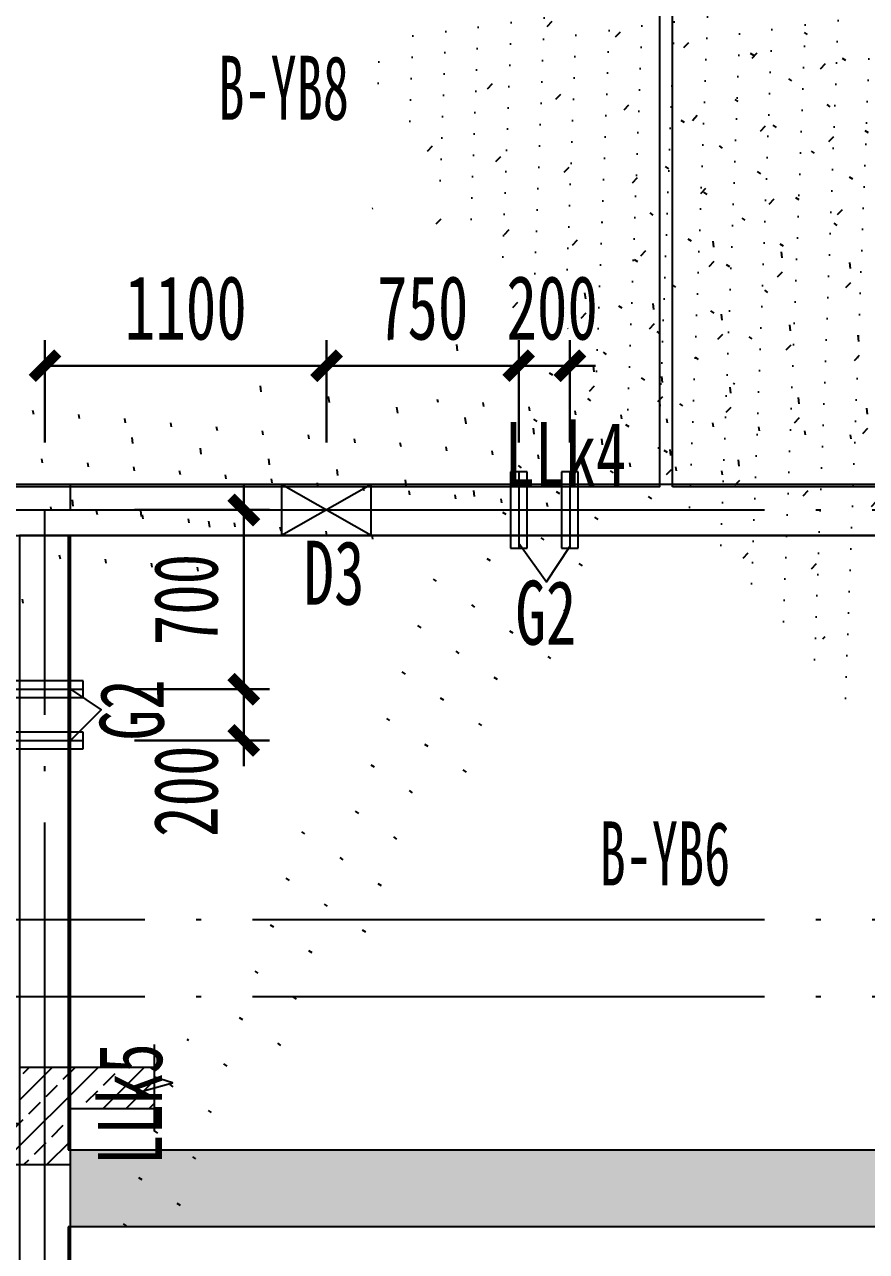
# Model space of a CAD drawing. Extents: x -3200781797 to -8106663, y 494714 to 1244925.
# Drawn here: x -8167330 to -8164042, y 932429 to 937221 of the extents above; entities that cross this region are included whole.
import ezdxf
from ezdxf.enums import TextEntityAlignment as Align
from ezdxf.xclip import XClip

# ---------------------------------------------------------------- set-up
doc = ezdxf.new("R2010")
doc.units = 0
doc.header["$LTSCALE"] = 1000
doc.header["$MEASUREMENT"] = 0
doc.header["$XCLIPFRAME"] = 0
for name, pattern in [('125-墙体$0$CENTER2', [1.125, 0.75, -0.125, 0.125, -0.125]), ('3#-轴线$0$DOTE', [2.4200000000000004, 2, -0.2, 0.02, -0.2]), ('3#4#5#$0$DASH', [0.35, 0.25, -0.1]), ('3#4#5#模板$0$DASH', [0.35, 0.25, -0.1]), ('DASH', [0.35, 0.25, -0.1])]:
    doc.linetypes.add(name, pattern=pattern)
doc.layers.get('Defpoints').update_dxf_attribs({"color": 30, "linetype": 'DASH'})
for name, color, linetype in [('125-墙体$0$DUCT-排烟中心线', 5, '125-墙体$0$CENTER2'), ('125-墙体$0$DUCT-排烟管', 2, 'Continuous'), ('125-墙体$0$DUCT-送风中心线', 5, '125-墙体$0$CENTER2'), ('125-墙体$0$DUCT-送风管', 4, 'Continuous'), ('125-墙体$0$S-WALL-BEAM', 120, 'Continuous'), ('125-墙体$0$提结构条件', 7, 'Continuous'), ('125-墙体$0$暖-首层和标准层暖通套管_TZ$0$H-暖洞-剪力墙', 6, 'Continuous'), ('125-墙体$0$暖-首层和标准层暖通套管_TZ$0$H-暖洞-穿梁', 3, 'Continuous'), ('3#-轴线$0$A-ANNO-DOTE', 10, '3#-轴线$0$DOTE'), ('3#4#5#$0$PC-SLAB', 6, '3#4#5#$0$DASH'), ('3#4#5#$0$S-ANNO-TEXT', 7, 'Continuous'), ('3#4#5#$0$S-PC-SLAB', 6, 'Continuous'), ('3#4#5#$0$S-WALL-HATC', 253, 'Continuous'), ('3#4#5#模板$0$S-SLAB-TEXT', 120, 'Continuous'), ('3#4#5#模板$0$南北楼-结构布置-地上 -新修改$0$S-ANNO-THIN', 3, 'Continuous'), ('3#4#5#模板$0$南北楼-结构布置-地上 -新修改$0$S-SLAB-HATC', 200, 'Continuous'), ('DIM', 3, 'Continuous'), ('S-PC-FQ-WYQ', 4, 'Continuous'), ('S-WALL-BEAM-TEXT', 2, 'Continuous')]:
    doc.layers.add(name, color=color, linetype=linetype)
doc.layers.add('设备条件', color=5, linetype='Continuous', lineweight=30)
doc.styles.add('3#4#5#$0$外部参照 1$0$宋体', font='', dxfattribs={"width": 0.8})
doc.styles.add('TSSD_Dimension', font='', dxfattribs={"width": 0.7})
doc.styles.add('楷体GB312', font='', dxfattribs={"width": 0.8})
doc.styles.get('3#4#5#$0$外部参照 1$0$宋体').set_extended_font_data('SimSun')
doc.styles.get('TSSD_Dimension').set_extended_font_data('KaiTi_GB2312')
doc.styles.get('楷体GB312').set_extended_font_data('楷体_GB2312')
doc.dimstyles.new('TSSD_100_100', dxfattribs={"dimtxt": 250, "dimasz": 100, "dimexe": 100, "dimexo": 250, "dimgap": 100, "dimtad": 1, "dimdec": 0, "dimzin": 0, "dimdsep": 46, "dimtxsty": 'TSSD_Dimension', "dimblk": 'ARCHTICK', "dimcen": 0, "dimdle": 100, "dimclrt": 7, "dimadec": 0, "dimazin": 0, "dimtfac": 1, "dimtdec": 0, "dimtix": 1, "dimtmove": 2, "dimatfit": 3, "dimfxl": 1, "dimtolj": 1, "dimtzin": 0, "dimarcsym": 0})
doc.dimstyles.new('TSSD_100_100$0', dxfattribs={"dimtxt": 250, "dimasz": 100, "dimexe": 100, "dimexo": 0, "dimgap": 100, "dimtad": 1, "dimdec": 0, "dimzin": 0, "dimdsep": 46, "dimtxsty": 'TSSD_Dimension', "dimblk1": 'ARCHTICK', "dimblk2": 'ARCHTICK', "dimsah": 1, "dimcen": 0, "dimclrt": 7, "dimadec": 0, "dimazin": 0, "dimtfac": 1, "dimtdec": 0, "dimtix": 1, "dimtmove": 2, "dimatfit": 3, "dimldrblk": 'ARCHTICK', "dimfxl": 300, "dimfxlon": 1, "dimtvp": 0.7, "dimtolj": 1, "dimtzin": 0, "dimarcsym": 0})

# ---------------------------------------------------------------- blocks, each defined once
blk = doc.blocks.new('ll-2f')
at = {"layer": 'S-WALL-BEAM-TEXT', "style": '楷体GB312', "width": 0.7}
blk.add_text('LLk4', height=250, dxfattribs=at).set_placement((-8409729.209515294, 774862.6797624903))
blk.add_text('LLk5', height=250, rotation=90, dxfattribs=at).set_placement((-8411066.107069131, 772210.7248813184))
blk = doc.blocks.new('_ArchTick')
at = {"color": 0, "linetype": 'ByBlock', "const_width": 0.4}
blk.add_lwpolyline([(-0.5, -0.5), (0.5, 0.5)], dxfattribs=at)
blk = doc.blocks.new('*D1272')
at = {"layer": 'Defpoints', "color": 0, "transparency": 16777216}
for p in [(-8391497.145835888, 696912.7405795972), (-8390820.98067347, 696912.7405795972), (-8391497.145835888, 696212.7398857822)]:
    blk.add_point(p, dxfattribs=at)
at = {"layer": 'DIM', "color": 0, "lineweight": -2, "transparency": 16777216}
for p, q in [((-8390820.98067347, 696112.7398857822), (-8390820.98067347, 697012.7405795972)), ((-8391247.145835888, 696912.7405795972), (-8390720.98067347, 696912.7405795972)), ((-8391247.145835888, 696212.7398857822), (-8390720.98067347, 696212.7398857822))]:
    blk.add_line(p, q, dxfattribs=at)
at = {"layer": 'DIM', "color": 0, "lineweight": -2, "transparency": 16777216, "xscale": 100, "yscale": 100, "zscale": 100}
for p, rotation in [((-8390820.98067347, 696912.7405795972), 90), ((-8390820.98067347, 696212.7398857822), 270)]:
    blk.add_blockref('_ArchTick', p, dxfattribs=dict(at, rotation=rotation))
at = {"layer": 'DIM', "color": 7, "transparency": 16777216, "insert": (-8391045.980673468, 696562.7402326919), "char_height": 250, "attachment_point": 5, "rotation": 90, "style": 'TSSD_Dimension'}
blk.add_mtext('\\A1;700', dxfattribs=at)
blk = doc.blocks.new('*D1273')
at = {"layer": 'Defpoints', "color": 0, "transparency": 16777216}
for p in [(-8391497.145835888, 696212.7398857822), (-8390820.980673466, 696212.7398857822), (-8391497.145835888, 696012.7400357999)]:
    blk.add_point(p, dxfattribs=at)
at = {"layer": 'DIM', "color": 0, "lineweight": -2, "transparency": 16777216}
for p, q in [((-8390820.980673466, 696212.7398857822), (-8390820.980673466, 696312.7398857822)), ((-8391247.145835888, 696212.7398857822), (-8390720.980673466, 696212.7398857822)), ((-8390820.980673466, 696012.7400357999), (-8390820.980673466, 696212.7398857822)), ((-8391247.145835888, 696012.7400357999), (-8390720.980673466, 696012.7400357999)), ((-8390820.980673466, 696012.7400357999), (-8390820.980673466, 695912.7400357999))]:
    blk.add_line(p, q, dxfattribs=at)
at = {"layer": 'DIM', "color": 0, "lineweight": -2, "transparency": 16777216, "xscale": 100, "yscale": 100, "zscale": 100}
for p, rotation in [((-8390820.980673466, 696212.7398857822), 270), ((-8390820.980673466, 696012.7400357999), 90)]:
    blk.add_blockref('_ArchTick', p, dxfattribs=dict(at, rotation=rotation))
at = {"layer": 'DIM', "color": 7, "transparency": 16777216, "insert": (-8391045.980673414, 695814.3391348987), "char_height": 250, "attachment_point": 5, "rotation": 90, "style": 'TSSD_Dimension'}
blk.add_mtext('\\A1;200', dxfattribs=at)
blk = doc.blocks.new('*D1254')
at = {"layer": 'Defpoints', "color": 0, "transparency": 16777216}
for p in [(-8389547.14636924, 697476.3267007617), (-8389747.146219222, 696912.7402309685), (-8389547.14636924, 696912.7402309685)]:
    blk.add_point(p, dxfattribs=at)
at = {"layer": 'DIM', "color": 0, "lineweight": -2, "transparency": 16777216}
for p, q in [((-8389747.146219222, 697176.3267007617), (-8389747.146219222, 697576.3267007617)), ((-8389547.14636924, 697176.3267007617), (-8389547.14636924, 697576.3267007617)), ((-8389747.146219222, 697476.3267007617), (-8389847.146219222, 697476.3267007617)), ((-8389747.146219222, 697476.3267007617), (-8389547.14636924, 697476.3267007617)), ((-8389547.14636924, 697476.3267007617), (-8389447.14636924, 697476.3267007617))]:
    blk.add_line(p, q, dxfattribs=at)
at = {"layer": 'DIM', "color": 0, "lineweight": -2, "transparency": 16777216, "xscale": 100, "yscale": 100, "zscale": 100}
blk.add_blockref('_ArchTick', (-8389747.146219222, 697476.3267007617), dxfattribs=at)
at = {"layer": 'DIM', "color": 0, "lineweight": -2, "transparency": 16777216, "xscale": 100, "yscale": 100, "zscale": 100, "rotation": 180}
blk.add_blockref('_ArchTick', (-8389547.14636924, 697476.3267007617), dxfattribs=at)
at = {"layer": 'DIM', "color": 7, "transparency": 16777216, "insert": (-8389616.541210499, 697701.3267007617), "char_height": 250, "attachment_point": 5, "style": 'TSSD_Dimension'}
blk.add_mtext('\\A1;200', dxfattribs=at)
blk = doc.blocks.new('*D1255')
at = {"layer": 'Defpoints', "color": 0, "transparency": 16777216}
for p in [(-8390497.365311045, 697476.3267007617), (-8391597.146519257, 696912.740579597), (-8390497.365311045, 696912.7402309686)]:
    blk.add_point(p, dxfattribs=at)
at = {"layer": 'DIM', "color": 0, "lineweight": -2, "transparency": 16777216}
for p, q in [((-8391597.146519257, 697176.3267007617), (-8391597.146519257, 697576.3267007617)), ((-8390497.365311045, 697176.3267007617), (-8390497.365311045, 697576.3267007617)), ((-8391597.146519257, 697476.3267007617), (-8390497.365311045, 697476.3267007617))]:
    blk.add_line(p, q, dxfattribs=at)
at = {"layer": 'DIM', "color": 0, "lineweight": -2, "transparency": 16777216, "xscale": 100, "yscale": 100, "zscale": 100, "rotation": 180}
blk.add_blockref('_ArchTick', (-8391597.146519257, 697476.3267007617), dxfattribs=at)
at = {"layer": 'DIM', "color": 0, "lineweight": -2, "transparency": 16777216, "xscale": 100, "yscale": 100, "zscale": 100}
blk.add_blockref('_ArchTick', (-8390497.365311045, 697476.3267007617), dxfattribs=at)
at = {"layer": 'DIM', "color": 7, "transparency": 16777216, "insert": (-8391047.25591515, 697701.3267007617), "char_height": 250, "attachment_point": 5, "style": 'TSSD_Dimension'}
blk.add_mtext('\\A1;1100', dxfattribs=at)
blk = doc.blocks.new('*D1260')
at = {"layer": 'Defpoints', "color": 0, "transparency": 16777216}
for p in [(-8389747.146219222, 697476.3267007617), (-8390497.365311045, 696912.7402309686), (-8389747.146219222, 696912.7402309685)]:
    blk.add_point(p, dxfattribs=at)
at = {"layer": 'DIM', "color": 0, "lineweight": -2, "transparency": 16777216}
for p, q in [((-8390497.365311045, 697176.3267007617), (-8390497.365311045, 697576.3267007617)), ((-8389747.146219222, 697176.3267007617), (-8389747.146219222, 697576.3267007617)), ((-8390497.365311045, 697476.3267007617), (-8389747.146219222, 697476.3267007617))]:
    blk.add_line(p, q, dxfattribs=at)
at = {"layer": 'DIM', "color": 0, "lineweight": -2, "transparency": 16777216, "xscale": 100, "yscale": 100, "zscale": 100, "rotation": 180}
blk.add_blockref('_ArchTick', (-8390497.365311045, 697476.3267007617), dxfattribs=at)
at = {"layer": 'DIM', "color": 0, "lineweight": -2, "transparency": 16777216, "xscale": 100, "yscale": 100, "zscale": 100}
blk.add_blockref('_ArchTick', (-8389747.146219222, 697476.3267007617), dxfattribs=at)
at = {"layer": 'DIM', "color": 7, "transparency": 16777216, "insert": (-8390122.255765133, 697701.3267007617), "char_height": 250, "attachment_point": 5, "style": 'TSSD_Dimension'}
blk.add_mtext('\\A1;750', dxfattribs=at)
blk = doc.blocks.new('3#4#5#模板$0$A$C4139bdaf')
at = {"layer": '3#4#5#模板$0$南北楼-结构布置-地上 -新修改$0$S-SLAB-HATC'}
h = blk.add_hatch(dxfattribs=at)
h.set_pattern_fill('ANSI33', color=256, scale=20, angle=-180)
h.set_pattern_definition([(225, (-97140.40961170068, 14531.61383133399), (89.8025612106915, -89.80256121069156), []), (225, (-97230.21221170062, 14531.61383133399), (89.8025612106915, -89.80256121069156), [63.5, -31.75])])
h.paths.add_polyline_path([(3217.171776204719, 1142.927912330138), (3649.998941176338, 1142.927912330837), (3649.99894117628, 1362.927912330837), (3977.171776204661, 1362.927912330895), (3977.171776204661, 1522.927912330895), (3649.998941175523, 1522.927912329731), (3449.998941175523, 1522.927912329789), (3449.998941175523, 1302.927912329789), (3217.171776204661, 1302.927912329789)])
at = {"linetype": '3#4#5#模板$0$DASH'}
blk.add_lwpolyline([(-0.001058824476785958, 200.0004981558304), (3649.998941175523, 200.0004981558304), (3649.998941175523, 3800.00049815583), (-0.001058824476785958, 3800.00049815583)], close=True, dxfattribs=at)
at = {"layer": '3#4#5#模板$0$南北楼-结构布置-地上 -新修改$0$S-ANNO-THIN'}
blk.add_lwpolyline([(3977.17177620501, 1273.327912330918), (3977.171776204603, 1401.327912330918), (3906.771776204521, 1423.727912330651), (4047.571776204393, 1462.127912331081), (3977.171776204254, 1484.52791233093), (3977.171776203846, 1612.52791233093)], dxfattribs=at)
at = {"layer": '3#4#5#模板$0$南北楼-结构布置-地上 -新修改$0$S-SLAB-HATC'}
blk.add_lwpolyline([(3217.171776204719, 1142.927912330138), (3649.998941176338, 1142.927912330837), (3649.99894117628, 1362.927912330837), (3977.171776204661, 1362.927912330895), (3977.171776204661, 1522.927912330895), (3649.998941175523, 1522.927912329731), (3449.998941175523, 1522.927912329789), (3449.998941175523, 1302.927912329789), (3217.171776204661, 1302.927912329789)], close=True, dxfattribs=at)
blk = doc.blocks.new('3#4#5#$0$ban111')
at = {"layer": '3#4#5#$0$S-WALL-HATC', "ltscale": 100}
h = blk.add_hatch(dxfattribs=at)
h.set_pattern_fill('AR-CONC', color=256, scale=25, angle=-360.0000000000001, style=0)
h.set_pattern_definition([(49.99999999999994, (-2021081921.688322, 37341211722.80318), (179.3150456501884, -15.68803374564894), [18.75, -206.25]), (355, (-2021081921.688322, 37341211722.80318), (-34.68783340324983, 188.048033425003), [15, -165]), (100.4513999999999, (-2021081906.745402, 37341211721.49584), (144.6273454285055, 172.3598855152383), [15.93504749999993, -175.2855279999988]), (46.18419999999992, (-2021081921.688322, 37341211772.80318), (266.8102621564111, -41.37975358225476), [28.125, -309.3749999999999]), (96.63559999999993, (-2021081899.454136, 37341211769.35485), (233.6656763871761, 243.5294677251102), [23.90257199999984, -262.9282499999974]), (351.1841999999999, (-2021081921.688322, 37341211772.80318), (233.665486283407, 243.5296502313309), [22.49999999999984, -247.4999999999987]), (20.99999999999995, (-2021081896.688322, 37341211760.30318), (149.2267630296153, -100.6547226663348), [18.75, -206.25]), (326, (-2021081896.688322, 37341211760.30318), (60.8288329803956, 181.2875112617132), [15, -165]), (71.45139999999999, (-2021081884.252764, 37341211751.91528), (210.0556571453726, 80.63262417748791), [15.9350475, -175.285528]), (37.49999999999994, (-2021081921.688322, 37341211722.80318), (3.039963829322741, 83.22346345782788), [0, -162.9999999999988, 0, -167.4999999999988, 0, -165.6249999999988]), (7.499999999999932, (-2021081921.688322, 37341211722.80318), (65.76738436053724, 98.60292797059), [0, -95.5, 0, -159.25, 0, -63.125]), (327.4999999999999, (-2021081977.438322, 37341211722.80318), (133.4556090431022, -5.638717933595058), [0, -62.49999999999999, 0, -195, 0, -258.7499999999999]), (317.4999999999999, (-2021082002.438322, 37341211722.80318), (145.7965423355966, 25.0262455830793), [0, -81.25, 0, -129.5, 0, -183.75])])
h.paths.add_polyline_path([(-225982.0008890695, 409975.0001695258), (-225932.0008433646, 409975.0001634318), (-225932.0009347743, 412975.0000455689), (-225982.0009804791, 412975.0000516628)])
h = blk.add_hatch(dxfattribs=at)
h.set_pattern_fill('AR-CONC', color=256, scale=25, angle=-270.0000000000001, style=0)
h.set_pattern_definition([(139.9999999999999, (-37341047970.11734, -2020434559.27922), (15.6880337456489, 179.3150456501884), [18.75, -206.25]), (84.99999999999994, (-37341047970.11734, -2020434559.27922), (-188.048033425003, -34.68783340324987), [15, -165]), (190.4513999999999, (-37341047968.81001, -2020434544.3363), (-172.3598855152383, 144.6273454285055), [15.93504749999986, -175.2855279999978]), (136.1841999999999, (-37341048020.11734, -2020434559.27922), (41.37975358225471, 266.8102621564111), [28.125, -309.375]), (186.6356, (-37341048016.66901, -2020434537.045033), (-243.5294677251103, 233.665676387176), [23.902572, -262.92825]), (81.18419999999995, (-37341048020.11734, -2020434559.27922), (-243.529650231331, 233.665486283407), [22.5, -247.5]), (111, (-37341048007.61734, -2020434534.27922), (100.6547226663348, 149.2267630296154), [18.75, -206.25]), (55.99999999999998, (-37341048007.61734, -2020434534.27922), (-181.2875112617132, 60.82883298039556), [15, -165]), (161.4514, (-37341047999.22944, -2020434521.843661), (-80.63262417748795, 210.0556571453725), [15.9350475, -175.285528]), (127.5, (-37341047970.11734, -2020434559.27922), (-83.22346345782788, 3.039963829322726), [0, -162.9999999999978, 0, -167.4999999999978, 0, -165.6249999999978]), (97.49999999999993, (-37341047970.11734, -2020434559.27922), (-98.60292797059002, 65.76738436053722), [0, -95.5, 0, -159.25, 0, -63.125]), (57.49999999999993, (-37341047970.11734, -2020434615.02922), (5.638717933595033, 133.4556090431022), [0, -62.5, 0, -195, 0, -258.75]), (47.49999999999995, (-37341047970.11734, -2020434640.02922), (-25.02624558307933, 145.7965423355966), [0, -81.25, 0, -129.5, 0, -183.75])])
h.paths.add_polyline_path([(-228282.0000004165, 407074.9996759502), (-228282.0000004165, 407374.9996759502), (-222682.0001376258, 407374.9996759502), (-222682.0001376258, 407074.9996759502)])
at = {"layer": '3#4#5#$0$S-PC-SLAB'}
for points in [[(-228982.0009347743, 409965.0000553694), (-228982.0009347743, 412985.0000553694), (-225982.0009347743, 412985.0000553694), (-225982.0009347743, 409965.0000553694)], [(-225932.0008750532, 409965.0001437321), (-225932.0008750532, 412985.0001437321), (-223232.0008750532, 412985.0001437321), (-223232.0008750532, 409965.0001437321)], [(-228292.0000004165, 407374.9996759502), (-222672.0000004176, 407374.9996759502), (-222672.0000004176, 409774.9996759502), (-228292.0000004165, 409774.9996759502)]]:
    blk.add_lwpolyline(points, close=True, dxfattribs=at)
blk.add_lwpolyline([(-228292.0000004165, 407074.9996759502), (-228292.0000004165, 404774.999505111), (-221472.0000000006, 404774.999505111), (-221472.0000000006, 405874.999505111), (-222672.0009932823, 405874.9613272593), (-222672.0000004176, 407074.9996759502), (-228292.0000004165, 407074.9996759502)], dxfattribs=at)
at = {"layer": '3#4#5#$0$S-WALL-HATC', "ltscale": 100}
for points in [[(-225982.0008890695, 409975.0001695258), (-225932.0008433646, 409975.0001634318), (-225932.0009347743, 412975.0000455689), (-225982.0009804791, 412975.0000516628)], [(-228282.0000004165, 407074.9996759502), (-228282.0000004165, 407374.9996759502), (-222682.0001376258, 407374.9996759502), (-222682.0001376258, 407074.9996759502)]]:
    blk.add_lwpolyline(points, close=True, dxfattribs=at)
blk = doc.blocks.new('3#4#5#$0$5#')
at = {"layer": '3#4#5#$0$S-ANNO-TEXT'}
blk.add_blockref('3#4#5#$0$ban111', (378828.8026710108, -247399.8572734847), dxfattribs=at)
at = {"layer": '3#4#5#$0$PC-SLAB', "linetype": 'ByBlock', "style": '3#4#5#$0$外部参照 1$0$宋体', "width": 0.6}
for s, p in [('B-YB8', (151378.8017455965, 164121.7532926081)), ('B-YB6', (152867.8167126045, 161131.3776218746))]:
    blk.add_text(s, height=250, dxfattribs=at).set_placement(p, align=Align.MIDDLE)
blk = doc.blocks.new('125-墙体$0$retert')
at = {"layer": '125-墙体$0$暖-首层和标准层暖通套管_TZ$0$H-暖洞-剪力墙'}
for p, q in [((55012.64504557895, 61028.66467393409), (54812.65341164428, 61187.66467393409)), ((54812.65341164428, 61028.66467393409), (55012.64504557895, 61187.66467393409))]:
    blk.add_line(p, q, dxfattribs=at)
blk.add_lwpolyline([(55012.64504557895, 61028.66467393409), (55012.64504557895, 61187.66467393409), (54812.65341164428, 61187.66467393409), (54812.65341164428, 61028.66467393409)], close=True, dxfattribs=at)
blk = doc.blocks.new('125-墙体$0$ewrewr')
at = {"layer": '125-墙体$0$暖-首层和标准层暖通套管_TZ$0$H-暖洞-穿梁', "color": 2}
for p, q in [((54897.97373564044, 62306.12384276799), (54817.97373564044, 62106.1238428404)), ((54897.97373564044, 62106.1238428404), (54817.97373564044, 62306.12384276799))]:
    blk.add_line(p, q, dxfattribs=at)
blk.add_lwpolyline([(54897.97373564044, 62306.12384276799), (54817.97373564044, 62306.12384276799), (54817.97373564044, 62106.1238428404), (54897.97373564044, 62106.1238428404)], close=True, dxfattribs=at)
blk = doc.blocks.new('125-墙体$0$tretyyt')
at = {"layer": '125-墙体$0$暖-首层和标准层暖通套管_TZ$0$H-暖洞-穿梁', "color": 5}
for p, q in [((52497.95184686818, 59279.6456090584), (52297.95184694059, 59359.6456090584)), ((52297.95184694059, 59279.6456090584), (52497.95184686818, 59359.6456090584))]:
    blk.add_line(p, q, dxfattribs=at)
blk.add_lwpolyline([(52497.95184686818, 59279.6456090584), (52497.95184686818, 59359.6456090584), (52297.95184694059, 59359.6456090584), (52297.95184694059, 59279.6456090584)], close=True, dxfattribs=at)
blk = doc.blocks.new('125-墙体$0$rtret')
at = {"layer": '125-墙体$0$暖-首层和标准层暖通套管_TZ$0$H-暖洞-穿梁', "color": 3}
for p, q in [((53777.45084473341, 61921.49800726742), (53618.45084473352, 61721.49800733983)), ((53777.45084473341, 61721.49800733983), (53618.45084473352, 61921.49800726742))]:
    blk.add_line(p, q, dxfattribs=at)
blk.add_lwpolyline([(53777.45084473341, 61921.49800726742), (53618.45084473352, 61921.49800726742), (53618.45084473352, 61721.49800733983), (53777.45084473341, 61721.49800733983)], close=True, dxfattribs=at)
blk = doc.blocks.new('125-墙体$0$she')
at = {"layer": '125-墙体$0$DUCT-排烟中心线'}
for p, q in [((1247.683420373389, -3050.689154202279), (1247.683420373374, -3349.31108146171)), ((5300.000300035208, -3050.689154202279), (5300.000300035223, -3349.31108146171)), ((5500.000150017608, -3050.689384998579), (5500.000150017622, -3349.311312258011)), ((7449.829196583538, -3050.68961579488), (7449.829196583552, -3349.311543054311)), ((3300.689267166526, -3900.000693814996), (3599.311194425958, -3900.000693814989)), ((3300.689036370226, -4100.000543797403), (3599.310963629658, -4100.000543797396))]:
    blk.add_line(p, q, dxfattribs=at)
at = {"layer": '125-墙体$0$DUCT-排烟管'}
for p, q in [((1215.183420373389, -3050.689154202279), (1215.183420373374, -3349.31108146171)), ((1280.183420373389, -3050.689154202279), (1215.183420373389, -3050.689154202279)), ((1280.183420373374, -3349.31108146171), (1280.183420373389, -3050.689154202279)), ((5267.500300035208, -3050.689154202279), (5267.500300035223, -3349.31108146171)), ((5332.500300035208, -3050.689154202279), (5267.500300035208, -3050.689154202279)), ((5332.500300035223, -3349.31108146171), (5332.500300035208, -3050.689154202279)), ((5467.500150017608, -3050.689384998579), (5467.500150017622, -3349.311312258011)), ((5532.500150017608, -3050.689384998579), (5467.500150017608, -3050.689384998579)), ((5532.500150017622, -3349.311312258011), (5532.500150017608, -3050.689384998579)), ((7482.329196583552, -3349.311543054311), (7482.329196583538, -3050.68961579488)), ((1215.183420373374, -3349.31108146171), (1280.183420373374, -3349.31108146171)), ((5267.500300035223, -3349.31108146171), (5332.500300035223, -3349.31108146171)), ((5467.500150017622, -3349.311312258011), (5532.500150017622, -3349.311312258011)), ((7417.329196583552, -3349.311543054311), (7482.329196583552, -3349.311543054311)), ((3599.311194425958, -3867.500693814989), (3300.689267166526, -3867.500693814996)), ((3300.689267166526, -3867.500693814996), (3300.689267166526, -3932.500693814996)), ((3599.311194425958, -3932.500693814989), (3599.311194425958, -3867.500693814989)), ((3300.689267166526, -3932.500693814996), (3599.311194425958, -3932.500693814989)), ((3599.310963629658, -4067.500543797396), (3300.689036370226, -4067.500543797403)), ((3300.689036370226, -4067.500543797403), (3300.689036370226, -4132.500543797403)), ((3599.310963629658, -4132.500543797396), (3599.310963629658, -4067.500543797396)), ((3300.689036370226, -4132.500543797403), (3599.310963629658, -4132.500543797396))]:
    blk.add_line(p, q, dxfattribs=at)
at = {"layer": '125-墙体$0$DUCT-送风中心线'}
for p, q in [((1447.683420373389, -3063.74848623795), (1447.683420373389, -3330.97650390194)), ((1647.683420373389, -3063.74848623795), (1647.683420373389, -3330.97650390194)), ((7549.829196583538, -3063.748486237739), (7549.829196583538, -3330.976503901729))]:
    blk.add_line(p, q, dxfattribs=at)
at = {"layer": '125-墙体$0$DUCT-送风管'}
for p, q in [((1407.683420373389, -3063.74848623795), (1407.683420373389, -3330.97650390194)), ((1487.683420373389, -3063.74848623795), (1407.683420373389, -3063.74848623795)), ((1487.683420373389, -3330.97650390194), (1487.683420373389, -3063.74848623795)), ((7509.829196583538, -3063.748486237739), (7509.829196583538, -3330.976503901729)), ((7589.829196583538, -3330.976503901729), (7589.829196583538, -3063.748486237739)), ((1407.683420373389, -3330.97650390194), (1487.683420373389, -3330.97650390194)), ((7509.829196583538, -3330.976503901729), (7589.829196583538, -3330.976503901729))]:
    blk.add_line(p, q, dxfattribs=at)
at = {"layer": '125-墙体$0$提结构条件', "color": 3}
for p, q in [((1607.683420373389, -3063.74848623795), (1607.683420373389, -3330.97650390194)), ((1687.683420373389, -3063.74848623795), (1607.683420373389, -3063.74848623795)), ((1687.683420373389, -3330.97650390194), (1687.683420373389, -3063.74848623795)), ((1607.683420373389, -3330.97650390194), (1687.683420373389, -3330.97650390194))]:
    blk.add_line(p, q, dxfattribs=at)
at = {"layer": '125-墙体$0$暖-首层和标准层暖通套管_TZ$0$H-暖洞-穿梁', "color": 6}
for p, q in [((4723.780598112178, -3100.0003486645), (4373.780598112178, -3300.00034859209)), ((4723.780598112178, -3300.00034859209), (4373.780598112178, -3100.0003486645))]:
    blk.add_line(p, q, dxfattribs=at)
blk.add_lwpolyline([(4723.780598112178, -3100.0003486645), (4373.780598112178, -3100.0003486645), (4373.780598112178, -3300.00034859209), (4723.780598112178, -3300.00034859209)], close=True, dxfattribs=at)
at = {"layer": '125-墙体$0$提结构条件', "xscale": -1}
blk.add_blockref('125-墙体$0$ewrewr', (58833.00008165452, -62206.12384276799), dxfattribs=at)
at = {"layer": '125-墙体$0$提结构条件', "xscale": -1, "rotation": 270}
for name, p in [('125-墙体$0$retert', (-56408.16467393417, -54912.6534037345)), ('125-墙体$0$tretyyt', (-50919.64560905844, -52397.95078706497))]:
    blk.add_blockref(name, p, dxfattribs=at)
at = {"layer": '125-墙体$0$提结构条件'}
blk.add_blockref('125-墙体$0$rtret', (-46647.95084473345, -61821.5067575188), dxfattribs=at)
blk = doc.blocks.new('125-墙体')
at = {"layer": '125-墙体$0$S-WALL-BEAM'}
for points in [[(2250, -3099.999803988292), (2250, -3300.000196011708), (6950, -3300.000196011708), (6950, -3099.999803988292)], [(3550.000994495931, -3299.999771365838), (3350.000602472515, -3299.999771365838), (3350, -7800), (3550.000392023416, -7800)]]:
    blk.add_lwpolyline(points, close=True, dxfattribs=at)
blk.add_blockref('125-墙体$0$she', (0, 0))
blk = doc.blocks.new('3#-轴线')
at = {"layer": '3#-轴线$0$A-ANNO-DOTE'}
for points in [[(-3000, -3200), (44800, -3200)], [(3450, -16100), (3450, -3200)], [(-3000, -4800), (44800, -4800)], [(-3000, -5100), (44800, -5100)]]:
    blk.add_lwpolyline(points, dxfattribs=at)
blk = doc.blocks.new('g-4')
at = {"layer": 'S-PC-FQ-WYQ'}
for points in [[(-8389747.146219224, 696783.3446788978), (-8389638.503917925, 696631.7438917349), (-8389547.14636924, 696770.5918037287)], [(-8391497.145605091, 696212.739885782), (-8391377.421896975, 696132.5562721362), (-8391497.145835884, 696012.7400357997)]]:
    blk.add_lwpolyline(points, dxfattribs=at)
at = {"layer": 'DIM', "color": 7, "char_height": 250, "attachment_point": 5, "style": 'TSSD_Dimension'}
for s, insert in [('\\A1;D3', (-8390468.386764262, 696665.600322603)), ('\\A1;G2', (-8389641.246854525, 696509.5196106178))]:
    blk.add_mtext(s, dxfattribs=dict(at, insert=insert))
at = {"layer": 'DIM', "color": 7, "insert": (-8391256.177782655, 696131.9899325076), "char_height": 250, "attachment_point": 5, "rotation": 90, "style": 'TSSD_Dimension'}
blk.add_mtext('\\A1;G2', dxfattribs=at)
at = {"layer": 'DIM'}
for base, p1, p2, picture, middle in [((-8390497.365311045, 697476.3267007617), (-8391597.146519257, 696912.740579597), (-8390497.365311045, 696912.7402309686), '*D1255', (-8391047.25591515, 697701.3267007617)), ((-8389747.146219222, 697476.3267007617), (-8390497.365311045, 696912.7402309686), (-8389747.146219222, 696912.7402309685), '*D1260', (-8390122.255765133, 697701.3267007617))]:
    dim = blk.add_linear_dim(base=base, p1=p1, p2=p2, dimstyle='TSSD_100_100$0', dxfattribs=at)
    dim.commit()
    dim.dimension.update_dxf_attribs({"geometry": picture, "text_midpoint": middle})
dim = blk.add_linear_dim(base=(-8389547.14636924, 697476.3267007617), p1=(-8389747.146219222, 696912.7402309685), p2=(-8389547.14636924, 696912.7402309685), dimstyle='TSSD_100_100$0', dxfattribs=at)
dim.commit()
dim.dimension.update_dxf_attribs({"geometry": '*D1254', "text_midpoint": (-8389616.541210499, 697701.3267007617), "dimtype": 128})
dim = blk.add_linear_dim(base=(-8390820.98067347, 696912.7405795972), p1=(-8391497.145835884, 696212.739885782), p2=(-8391497.145835884, 696912.740579597), angle=90, dimstyle='TSSD_100_100', dxfattribs=at)
dim.commit()
dim.dimension.update_dxf_attribs({"geometry": '*D1272', "text_midpoint": (-8391045.980673468, 696562.7402326919)})
dim = blk.add_linear_dim(base=(-8390820.980673466, 696212.7398857822), p1=(-8391497.145835884, 696012.7400357997), p2=(-8391497.145835884, 696212.739885782), angle=90, dimstyle='TSSD_100_100', dxfattribs=at)
dim.commit()
dim.dimension.update_dxf_attribs({"geometry": '*D1273', "text_midpoint": (-8391045.980673414, 695814.3391348987), "dimtype": 128})

msp = doc.modelspace()

# ---------------------------------------------------------------- block references
for name in ['3#-轴线', '125-墙体']:
    msp.add_blockref(name, (-8170700.435511587, 938524.6198560873))
at = {"layer": '3#4#5#$0$S-PC-SLAB'}
msp.add_blockref('3#4#5#$0$5#', (-8317697.236654709, 772849.7631162296), dxfattribs=at)
at = {"layer": '3#4#5#模板$0$S-SLAB-TEXT'}
msp.add_blockref('3#4#5#模板$0$A$C4139bdaf', (-8170800.434478921, 931624.6195539432), dxfattribs=at)
at = {"layer": 'S-PC-FQ-WYQ'}
ref = msp.add_blockref('ll-2f', (244273.1554264436, 160555.1042186499), dxfattribs=at)
XClip(ref).set_block_clipping_path([(-8415946.827853592, 765376.3514517639), (-8394073.590937981, 780355.7141795221)])
at = {"layer": '设备条件'}
ref = msp.add_blockref('g-4', (224346.7110076696, 238411.8792764903), dxfattribs=at)
XClip(ref).set_block_clipping_path([(-8397143.260394035, 687543.5894637303), (-8373927.20270833, 702549.2378656254)])

doc.saveas('drawing.dxf')
